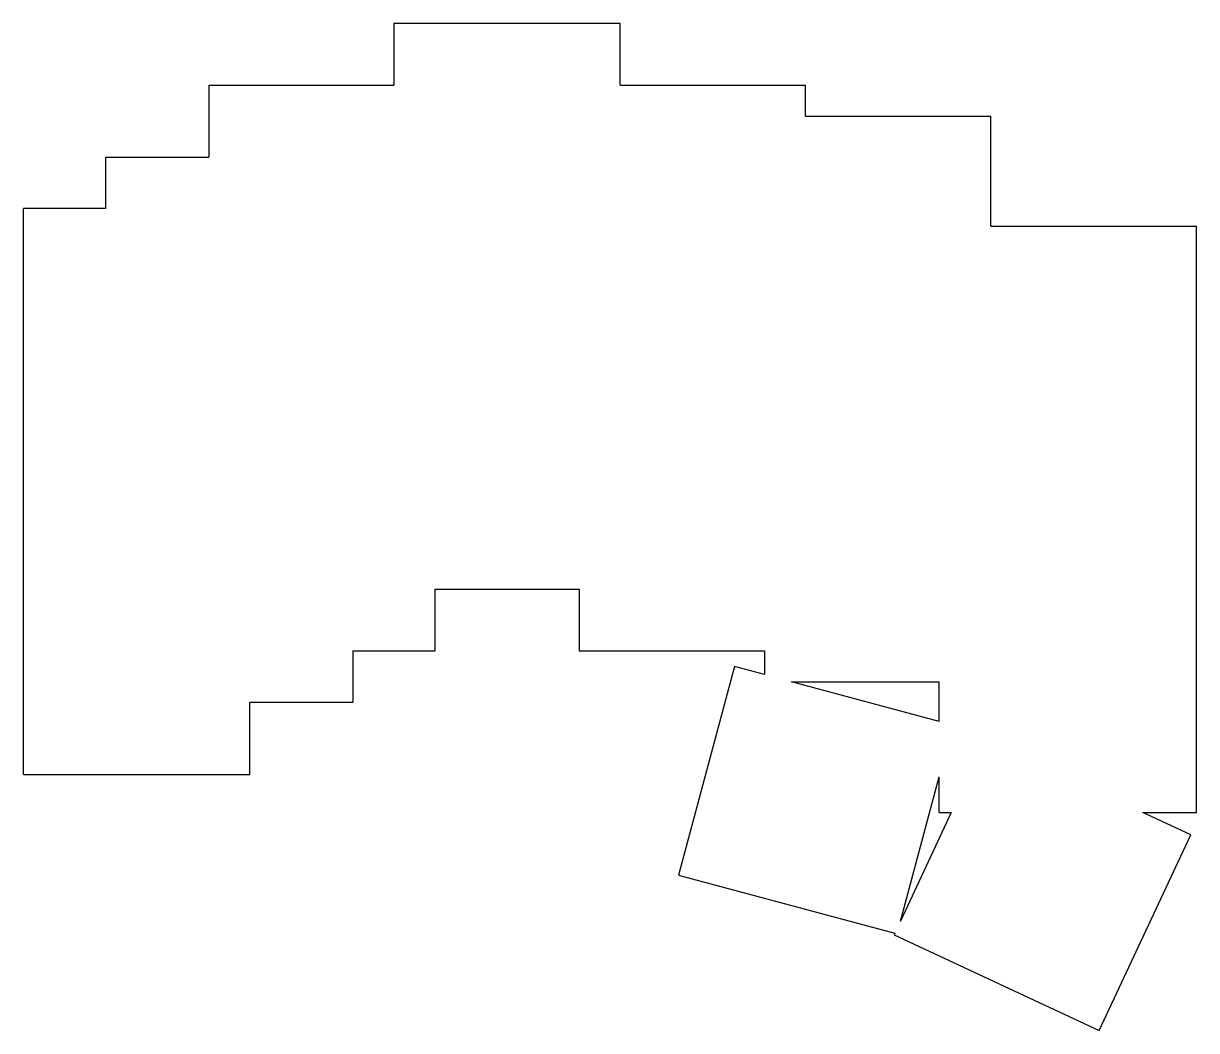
# Model space of a CAD drawing. Header units: millimetres. Extents: x 89 to 203, y -135 to -38.
import ezdxf

# ---------------------------------------------------------------- set-up
doc = ezdxf.new("R2010")
doc.units = ezdxf.units.MM

msp = doc.modelspace()

# ---------------------------------------------------------------- linework, layer by layer
for p, q in [((147, -37.5), (125, -37.5)), ((125, -37.5), (125, -43.5)), ((147, -43.5), (147, -37.5)), ((107, -43.5), (125, -43.5)), ((107, -43.5), (107, -50.5)), ((147, -43.5), (165, -43.5)), ((165, -46.5), (165, -43.5)), ((165, -46.5), (183, -46.5)), ((183, -57.2), (183, -46.5)), ((97, -50.5), (107, -50.5)), ((97, -55.5), (97, -50.5)), ((89, -110.5), (89, -55.5)), ((97, -55.5), (89, -55.5)), ((183, -57.2), (203, -57.2)), ((203, -114.2), (203, -57.2)), ((129, -98.5), (129, -92.5)), ((129, -92.5), (143, -92.5)), ((143, -92.5), (143, -98.5)), ((121, -98.5), (121, -103.5)), ((121, -98.5), (129, -98.5)), ((143, -98.5), (161, -98.5)), ((161, -98.5), (161, -100.79)), ((158.09, -100.01), (152.66, -120.3)), ((161, -100.79), (158.09, -100.01)), ((163.65, -101.5), (178, -101.5)), ((178, -105.34), (163.65, -101.5)), ((178, -105.34), (178, -101.5)), ((111, -110.5), (111, -103.5)), ((121, -103.5), (111, -103.5)), ((89, -110.5), (111, -110.5)), ((174.24, -124.76), (178, -110.72)), ((178, -114.2), (178, -110.72)), ((179.16, -114.2), (174.24, -124.76)), ((178, -114.2), (179.16, -114.2)), ((202.43, -116.36), (197.79, -114.2)), ((197.79, -114.2), (203, -114.2)), ((193.55, -135.39), (202.43, -116.36)), ((152.66, -120.3), (173.69, -125.93)), ((173.69, -125.93), (173.61, -126.1)), ((173.61, -126.1), (193.55, -135.39))]:
    msp.add_line(p, q)

doc.saveas('drawing.dxf')
